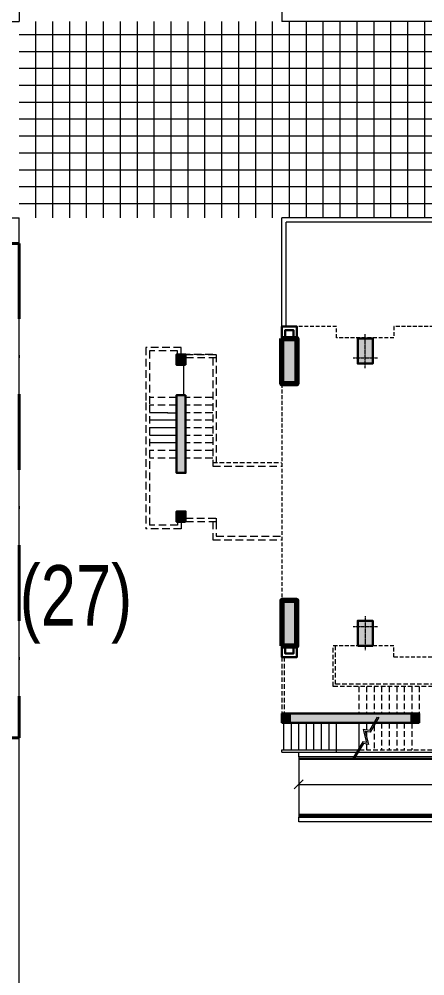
# Model space of a CAD drawing. Header units: inches. Extents: x 5542223 to 12533222, y 497239 to 5189502.
# Drawn here: x 6799452 to 6812891, y 2015578 to 2047262 of the extents above; entities that cross this region are included whole.
import ezdxf

# ---------------------------------------------------------------- set-up
doc = ezdxf.new("R2010")
doc.units = ezdxf.units.IN
doc.header["$MEASUREMENT"] = 0
for name, pattern in [('CENTER2', [1.125, 0.75, -0.125, 0.125, -0.125]), ('DASHDOT', [1, 0.5, -0.25, 0, -0.25]), ('HIDDEN', [0.375, 0.25, -0.125]), ('HIDDEN2', [0.1875, 0.125, -0.0625]), ('HIDDENX2', [0.75, 0.5, -0.25])]:
    doc.linetypes.add(name, pattern=pattern)
doc.layers.get('0').update_dxf_attribs({"color": 1})
for name, color, linetype, lineweight in [('Area_parking', 7, 'DASHDOT', 40), ('col', 7, 'Continuous', 30), ('ELE', 7, 'Continuous', 13), ('grid', 7, 'CENTER2', 9), ('hatch_col', 8, 'Continuous', 5), ('HosGreenHatch', 7, 'Continuous', 5), ('HosPlanter', 7, 'Continuous', 13), ('HosRamp', 7, 'Continuous', 13), ('HosSteps', 7, 'Continuous', 13), ('LS PAVMNT', 8, 'Continuous', 5), ('PARKING NO TXT', 7, 'Continuous', 9), ('PROJECTION', 7, 'HIDDEN', 18), ('railing', 253, 'Continuous', 15), ('RAILING_ABOVE', 7, 'HIDDENX2', 18), ('Road', 7, 'Continuous', 15), ('Road_CStone', 8, 'Continuous', 15), ('S_Stair_Projection', 7, 'HIDDEN2', 18), ('STAIR', 253, 'Continuous', 5), ('TEXT', 7, 'Continuous', 20), ('WALL', 7, 'Continuous', 30)]:
    doc.layers.add(name, color=color, linetype=linetype, lineweight=lineweight)
doc.styles.add('Parking_txt', font='arial.ttf', dxfattribs={"width": 0.75})
doc.styles.add('style1', font='ROMANS.SHX', dxfattribs={"width": 0.75, "height": 750})
doc.dimstyles.new('nuts', dxfattribs={"dimscale": 0, "dimtxt": 300, "dimasz": 250, "dimexe": 100, "dimexo": 50, "dimgap": 100, "dimtad": 1, "dimdec": 0, "dimzin": 0, "dimdsep": 46, "dimtxsty": 'style1', "dimblk": 'OBLIQUE', "dimcen": 250, "dimdle": 100, "dimclrd": 256, "dimclre": 256, "dimclrt": 256, "dimadec": 0, "dimazin": 0, "dimtfac": 1, "dimtdec": 0, "dimtmove": 2, "dimatfit": 3, "dimldrblk": 'OBLIQUE', "dimfxl": 1, "dimlwd": -1, "dimlwe": -1, "dimarcsym": 0})

# ---------------------------------------------------------------- blocks, each defined once
blk = doc.blocks.new('BHOSEDGESTAIR')
at = {"layer": 'hatch_col', "ltscale": 1000}
for points in [[(4200, -4480), (4500, -4480), (4500, -4825), (4200, -4825)], [(4200, -9675), (4500, -9675), (4500, -10020), (4200, -10020)]]:
    blk.add_hatch(color=256, dxfattribs=at).paths.add_polyline_path(points)
h = blk.add_hatch(color=256, dxfattribs=at)
h.paths.add_polyline_path([(4350, -6325), (4500, -6325), (4500, -8675), (4350, -8675)])
h.paths.add_polyline_path([(4350, -8675), (4200, -8675), (4200, -6325), (4350, -6325)])
h.paths.add_polyline_path([(4500, -6325), (4350, -6325), (4350, -6095), (4500, -6095)])
h.paths.add_polyline_path([(4200, -6095), (4350, -6095), (4350, -6325), (4200, -6325)])
at = {"layer": 'ELE', "ltscale": 0.1}
blk.add_line((4270, -9675), (4270, -8675), dxfattribs=at)
at = {"layer": 'railing', "ltscale": 3}
for p, q in [((4500, -7090), (5400, -7090)), ((4500, -7340), (5400, -7340)), ((4500, -7590), (5400, -7590)), ((4493, -7840), (5400, -7840)), ((4792, -8090), (5400, -8090))]:
    blk.add_line(p, q, dxfattribs=at)
at = {"layer": 'RAILING_ABOVE', "lineweight": 15, "ltscale": 500}
for p, q in [((3300, -3885), (1020, -3885)), ((3185, -4000), (1020, -4000)), ((3185, -4480), (3185, -4000)), ((3300, -4480), (3300, -3885)), ((4350, -4480), (4350, -4250)), ((4350, -4250), (5515, -4250)), ((4465, -4365), (5400, -4365)), ((4465, -4480), (4465, -4365)), ((5400, -8356), (5400, -4365)), ((5515, -8426), (5515, -4250)), ((3300, -6325), (1020, -6325)), ((3300, -6440), (3300, -6325)), ((3185, -10020), (3185, -6440)), ((3300, -9905), (3300, -6440)), ((3300, -6590), (4200, -6590)), ((4500, -6590), (5400, -6590)), ((3300, -6840), (4200, -6840)), ((4500, -6840), (5400, -6840)), ((3300, -7090), (4200, -7090)), ((3300, -7340), (4200, -7340)), ((3300, -7590), (4200, -7590)), ((3300, -7840), (4200, -7840)), ((3300, -8090), (4200, -8090)), ((4798, -8090), (4500, -8090)), ((3300, -8340), (4200, -8340)), ((4500, -8340), (5400, -8340)), ((5400, -10135), (5400, -8356)), ((5515, -10250), (5515, -8426)), ((3300, -8590), (4200, -8590)), ((4500, -8590), (5407, -8590)), ((3300, -10020), (4200, -10020)), ((4350, -10020), (4350, -10250)), ((4465, -10020), (4465, -10135)), ((4465, -10135), (5400, -10135)), ((4350, -10250), (5515, -10250))]:
    blk.add_line(p, q, dxfattribs=at)
at = {"layer": 'RAILING_ABOVE', "lineweight": 15, "ltscale": 300}
blk.add_line((3300, -6440), (1020, -6440), dxfattribs=at)
at = {"layer": 'RAILING_ABOVE', "lineweight": 15, "ltscale": 500}
for points in [[(4200, -4595), (3185, -4595), (3185, -4480), (4200, -4480)], [(4200, -10020), (3185, -10020), (3185, -9905), (4200, -9905)]]:
    blk.add_lwpolyline(points, close=True, dxfattribs=at)
at = {"layer": 'WALL', "ltscale": 25}
for points in [[(4200, -4480), (4500, -4480), (4500, -4825), (4200, -4825)], [(4200, -9675), (4500, -9675), (4500, -10020), (4200, -10020)]]:
    blk.add_lwpolyline(points, close=True, dxfattribs=at)
at = {"layer": 'WALL', "ltscale": 1000}
blk.add_lwpolyline([(4200, -8675), (4200, -6095), (4500, -6095), (4500, -8675), (4200, -8675)], close=True, dxfattribs=at)
blk = doc.blocks.new('colum')
at = {"layer": 'hatch_col'}
blk.add_hatch(color=256, dxfattribs=at).paths.add_polyline_path([(250, 185), (-250, 185), (-250, -640), (250, -640)])
at = {"layer": 'col'}
blk.add_lwpolyline([(-250, -640), (250, -640), (250, 185), (-250, 185)], close=True, dxfattribs=at)
at = {"layer": 'grid'}
for p, q in [((0, 335), (0, -790)), ((-400, 0), (400, 0))]:
    blk.add_line(p, q, dxfattribs=at)
blk = doc.blocks.new('B.HosEdge')
at = {"layer": 'hatch_col', "ltscale": 1000}
for points in [[(-25130, -2755), (-25630, -2755), (-25630, -4255), (-25130, -4255)], [(-25130, -11425), (-25630, -11425), (-25630, -12925), (-25130, -12925)], [(-25330, -15175), (-25330, -15475), (-25630, -15475), (-25630, -15175)], [(-21375, -15475), (-21375, -15175), (-21075, -15175), (-21075, -15475)]]:
    blk.add_hatch(color=256, dxfattribs=at).paths.add_polyline_path(points)
h = blk.add_hatch(color=256, dxfattribs=at)
h.paths.add_polyline_path([(-25330, -15475), (-25330, -15175), (-22865, -15175), (-22865, -15475)])
h.paths.add_polyline_path([(-22865, -15475), (-22865, -15175), (-21375, -15175), (-21375, -15475)])
at = {"layer": 'col'}
for points in [[(-25630, -2755), (-25630, -2355), (-25130, -2355), (-25130, -2755)], [(-25515, -2755), (-25515, -2470), (-25245, -2470), (-25245, -2755)]]:
    blk.add_lwpolyline(points, dxfattribs=at)
at = {"layer": 'col', "color": 0, "lineweight": 70, "ltscale": 0.1}
for points in [[(-25630, -2755), (-25130, -2755), (-25130, -4255), (-25630, -4255)], [(-25630, -12925), (-25130, -12925), (-25130, -11425), (-25630, -11425)]]:
    blk.add_lwpolyline(points, close=True, dxfattribs=at)
at = {"layer": 'PROJECTION', "ltscale": 500}
for q in [(-25630, -2355), (-25630, -12925)]:
    blk.add_line((-25630, -2755), q, dxfattribs=at)
for points in [[(-20600, -2355), (-21915, -2355), (-21915, -2730), (-23815, -2730), (-23815, -2355), (-25630, -2355), (-25630, -2730)], [(-13066, -12925), (-13066, -12925), (-13066, -12925), (-13755, -12925), (-13755, -13300), (-16885, -13300), (-16885, -12925), (-18785, -12925), (-18785, -13300), (-21915, -13300), (-21915, -12925), (-23815, -12925), (-23815, -12925), (-23815, -12925), (-23815, -12925)]]:
    blk.add_lwpolyline(points, dxfattribs=at)
at = {"layer": 'railing', "ltscale": 50}
for p, q in [((-23825, -16375), (-23825, -16450)), ((-23075, -16413), (-23075, -16450))]:
    blk.add_line(p, q, dxfattribs=at)
for points in [[(-25630, -16375), (-23110, -16375)], [(-25630, -16450), (-25630, -16375)], [(-25630, -16450), (-23156, -16450)]]:
    blk.add_lwpolyline(points, dxfattribs=at)
at = {"layer": 'RAILING_ABOVE', "ltscale": 300}
for p, q in [((-25630, -12850), (-25630, -15175)), ((-23815, -12925), (-23930, -12925)), ((-25555, -13300), (-25555, -15175))]:
    blk.add_line(p, q, dxfattribs=at)
for points in [[(-23052, -16375), (-20175, -16375), (-20175, -14275), (-23930, -14275), (-23930, -12925)], [(-23052, -16450), (-20100, -16450), (-20100, -14200), (-23855, -14200), (-23855, -12925)]]:
    blk.add_lwpolyline(points, dxfattribs=at)
at = {"layer": 'S_Stair_Projection', "lineweight": 20, "ltscale": 1500}
for p, q in [((-23075, -14275), (-23075, -15175)), ((-22825, -14275), (-22825, -15175)), ((-22575, -14275), (-22575, -15175)), ((-22325, -14275), (-22325, -15175)), ((-22075, -14275), (-22075, -15175)), ((-21825, -14275), (-21825, -15175)), ((-21575, -14275), (-21575, -15175)), ((-21325, -14275), (-21325, -15175)), ((-21075, -14275), (-21075, -15175)), ((-22325, -15475), (-22325, -16375)), ((-22075, -15475), (-22075, -16375)), ((-21825, -15475), (-21825, -16375)), ((-21575, -15475), (-21575, -16375)), ((-21325, -15475), (-21325, -16375)), ((-22825, -15767), (-22825, -15928)), ((-22575, -15563), (-22575, -16375)), ((-22825, -16181), (-22825, -16375))]:
    blk.add_line(p, q, dxfattribs=at)
at = {"layer": 'STAIR', "ltscale": 50}
for p, q in [((-25575, -15475), (-25575, -16375)), ((-25325, -15475), (-25325, -16375)), ((-25075, -15475), (-25075, -16375)), ((-24825, -15475), (-24825, -16375)), ((-24575, -15475), (-24575, -16375)), ((-24325, -15475), (-24325, -16375)), ((-24075, -15475), (-24075, -16375)), ((-23825, -15475), (-23825, -16375)), ((-23075, -15475), (-23075, -16317)), ((-22825, -15475), (-22825, -15716))]:
    blk.add_line(p, q, dxfattribs=at)
at = {"layer": 'STAIR'}
for points in [[(-22471, -15286), (-22728, -15731), (-22931, -15700), (-22829, -16130), (-22950, -16111), (-23278, -16651)], [(-22415, -15286), (-22703, -15786), (-22864, -15761), (-22763, -16191), (-22924, -16166), (-23220, -16651)]]:
    blk.add_lwpolyline(points, dxfattribs=at)
at = {"layer": 'WALL', "ltscale": 50}
for p, q in [((-25630, -15175), (-21075, -15175)), ((-25630, -15475), (-25630, -15175)), ((-21075, -15175), (-21075, -15475)), ((-25630, -15475), (-21075, -15475))]:
    blk.add_line(p, q, dxfattribs=at)
at = {"layer": 'WALL', "ltscale": 0.1}
for points in [[(-25630, -12925), (-25630, -13300), (-25130, -13300), (-25130, -12925)], [(-25515, -12925), (-25515, -13185), (-25245, -13185), (-25245, -12925)]]:
    blk.add_lwpolyline(points, dxfattribs=at)
at = {"layer": 'col', "ltscale": 750, "xscale": -1, "rotation": 180}
blk.add_blockref('colum', (-22865, -3395), dxfattribs=at)
blk.add_blockref('colum', (-22865, -3395), dxfattribs=at)
at = {"layer": 'col', "ltscale": 750}
blk.add_blockref('colum', (-22865, -12285), dxfattribs=at)
blk.add_blockref('colum', (-22865, -12285), dxfattribs=at)
blk = doc.blocks.new('HosEnt')
at = {"layer": 'HosGreenHatch'}
h = blk.add_hatch(dxfattribs=at)
h.set_pattern_fill('GRASS', color=256, scale=80, style=0)
h.set_pattern_definition([(90, (-2327030.06, -549523.087), (-56.5685425, 56.5685425), [15, -98.137085]), (45, (-2327030.06, -549523.09), (-56.5685425, 56.5685425), [15, -65]), (135, (-2327030.06, -549523.09), (-56.5685425, -56.5685425), [15, -65])])
h.paths.add_polyline_path([(9975, 6843), (8963, 6843), (8963, 4701), (9740, 3923), (9975, 3923)])
at = {"layer": 'HosGreenHatch', "ltscale": 0.1}
h = blk.add_hatch(dxfattribs=at)
h.set_pattern_fill('GRASS', color=256, scale=80, style=0)
h.set_pattern_definition([(270, (5557177.835, -2072128.13), (56.5685425, -56.5685425), [15, -98.137085]), (225, (5557177.835, -2072128.13), (56.5685425, -56.5685425), [15, -65]), (315, (5557177.835, -2072128.13), (56.5685425, 56.5685425), [15, -65])])
h.paths.add_polyline_path([(150, 150), (5830, 150), (6559, 879), (5922, 1515), (5457, 1050), (150, 1050)])
at = {"ltscale": 0.1}
for p, q in [((7245, 7108), (7245, 9108)), ((10125, 7198), (10125, 9018)), ((10125, 7108), (10125, 7158)), ((10125, 7108), (10175, 7108)), ((10215, 7108), (12035, 7108)), ((10175, 5954), (10125, 5954)), ((12035, 5954), (10215, 5954)), ((12125, 5864), (12125, 4044)), ((17245, 5954), (17245, 3954)), ((1358, 2452), (1075, 2169))]:
    blk.add_line(p, q, dxfattribs=at)
at = {"color": 8, "ltscale": 0.1}
for points in [[(7245, 9058), (12075, 9058), (12075, 5904), (17245, 5904)], [(7245, 9018), (12035, 9018), (12035, 5864), (17245, 5864)], [(7245, 7198), (10215, 7198), (10215, 4044), (17245, 4044)], [(7245, 7158), (10175, 7158), (10175, 4004), (17245, 4004)]]:
    blk.add_lwpolyline(points, dxfattribs=at)
at = {"color": 3, "ltscale": 0.1}
blk.add_lwpolyline([(7245, 7108), (10125, 7108), (10125, 3954), (17245, 3954)], dxfattribs=at)
at = {"ltscale": 0.1}
for points in [[(7657, 6622), (7257, 6622), (7257, 6222), (7657, 6222)], [(8357, 6622), (7957, 6622), (7957, 6222), (8357, 6222)], [(5289, 1571), (5289, 1971), (1839, 1971), (1411, 2399), (1128, 2116), (1673, 1571)]]:
    blk.add_lwpolyline(points, close=True, dxfattribs=at)
blk.add_lwpolyline([(371, 4672), (371, 2874), (916, 2329), (1199, 2611), (771, 3039), (771, 4672), (371, 4672)], dxfattribs=at)
at = {"color": 5, "ltscale": 0.1}
for centre in [(8760, 4848), (5728, 1816)]:
    blk.add_circle(centre, 75, dxfattribs=at)
at = {"layer": 'HosPlanter', "ltscale": 0.1}
blk.add_lwpolyline([(9975, 6843), (8963, 6843), (8963, 4701), (9740, 3923), (9975, 3923), (9975, 3804), (9697, 3804), (8848, 4653), (8848, 6954)], dxfattribs=at)
for points in [[(0, 0), (5892, 0), (6771, 879), (5922, 1727), (5395, 1200), (0, 1200)], [(150, 150), (5830, 150), (6559, 879), (5922, 1515), (5457, 1050), (150, 1050)]]:
    blk.add_lwpolyline(points, close=True, dxfattribs=at)
at = {"layer": 'HosRamp'}
blk.add_lwpolyline([(17245, 6104), (12275, 6104), (12275, 9258), (7245, 9258), (7245, 9108), (12125, 9108), (12125, 5954), (17245, 5954), (17245, 6104)], dxfattribs=at)
at = {"layer": 'HosRamp', "ltscale": 0.1}
blk.add_lwpolyline([(17245, 3954), (10125, 3954), (10125, 7108), (7245, 7108), (7245, 6958), (9975, 6958), (9975, 3804), (17245, 3804), (17245, 3954)], dxfattribs=at)
at = {"layer": 'HosSteps', "ltscale": 0.1}
for p, q in [((8848, 4653), (5922, 1727)), ((9060, 4441), (6135, 1515)), ((9272, 4229), (6347, 1303)), ((9485, 4017), (6559, 1091)), ((9697, 3804), (6771, 879))]:
    blk.add_line(p, q, dxfattribs=at)
at = {"layer": 'WALL', "ltscale": 0.1}
blk.add_line((1252, 2558), (969, 2275), dxfattribs=at)
blk.add_lwpolyline([(969, 2275), (1075, 2169), (1358, 2452), (1252, 2558)], close=True, dxfattribs=at)
blk.add_leader([(17245, 5042), (12125, 5042)], dimstyle='nuts', override={"dimscale": 100, "dimasz": 3, "dimtad": 0})
at = {"layer": 'TEXT'}
for points in [[(10125, 8419), (7245, 8419)], [(11173, 5954), (11173, 7108)], [(7344, 3149), (8396, 2098)]]:
    blk.add_leader(points, dimstyle='nuts', override={"dimscale": 100, "dimasz": 3, "dimtad": 0}, dxfattribs=at)

msp = doc.modelspace()

# ---------------------------------------------------------------- hatches: boundary and pattern name
at = {"layer": 'LS PAVMNT', "ltscale": 0.1}
h = msp.add_hatch(dxfattribs=at)
h.set_pattern_fill('ANSI37', color=256, scale=4480, angle=45, style=0)
h.set_pattern_definition([(90, (4558887.1, 1606594.7), (-560, 1e-13), []), (180, (4558887.1, 1606594.7), (-1e-13, -560), [])])
h.paths.add_polyline_path([(6833632.133, 2047187.199), (6808152.133, 2047187.199), (6799452.139, 2047187.199), (6799452.139, 2040687.199), (6808152.133, 2040687.199), (6833632.133, 2040687.199)])

# ---------------------------------------------------------------- linework, layer by layer
msp.add_circle((6864263.374, 1819279.277), 1322040.52)
at = {"layer": 'Area_parking', "ltscale": 5000}
msp.add_lwpolyline([(6799452.139, 2023457.199), (6751513.749, 2023457.199), (6751513.749, 2034837.199), (6762779.817, 2034837.199), (6762779.817, 2039837.199), (6762779.817, 2039837.199), (6762779.817, 2039837.199), (6799452.139, 2039837.199)], close=True, dxfattribs=at)
at = {"layer": 'Road'}
for p, q in [((6799452.139, 2050793.199), (6799452.139, 2047187.199)), ((6808152.133, 2050793.199), (6808152.133, 2047187.199)), ((6799452.139, 1999027.789), (6799452.139, 2040687.199)), ((6808152.133, 2037081.199), (6808152.133, 2040687.199))]:
    msp.add_line(p, q, dxfattribs=at)
at = {"layer": 'Road', "ltscale": 6000}
for p, q in [((6767929.817, 2047187.199), (6799452.139, 2047187.199)), ((6833632.133, 2047187.199), (6808152.133, 2047187.199)), ((6833632.133, 2040687.199), (6808152.133, 2040687.199))]:
    msp.add_line(p, q, dxfattribs=at)
at = {"layer": 'Road_CStone', "ltscale": 6000}
for p, q in [((6767929.817, 2040687.199), (6799452.139, 2040687.199)), ((6833782.133, 2040537.199), (6808302.133, 2040537.199)), ((6808302.133, 2037081.199), (6808302.133, 2040537.199))]:
    msp.add_line(p, q, dxfattribs=at)

# ---------------------------------------------------------------- block references
at = {"layer": 'col'}
msp.add_blockref('B.HosEdge', (6833782.133, 2039436.199), dxfattribs=at)
at = {"layer": 'col', "rotation": 180}
msp.add_blockref('BHOSEDGESTAIR', (6809167.133, 2026136.742), dxfattribs=at)
at = {"layer": 'HosRamp', "xscale": -1}
msp.add_blockref('HosEnt', (6825957.138, 2016877.789), dxfattribs=at)

# ---------------------------------------------------------------- texts
at = {"layer": 'PARKING NO TXT', "style": 'Parking_txt', "width": 0.75}
msp.add_text('(27)', height=2000, dxfattribs=at).set_placement((6799470.535, 2027179.262))

doc.saveas('drawing.dxf')
